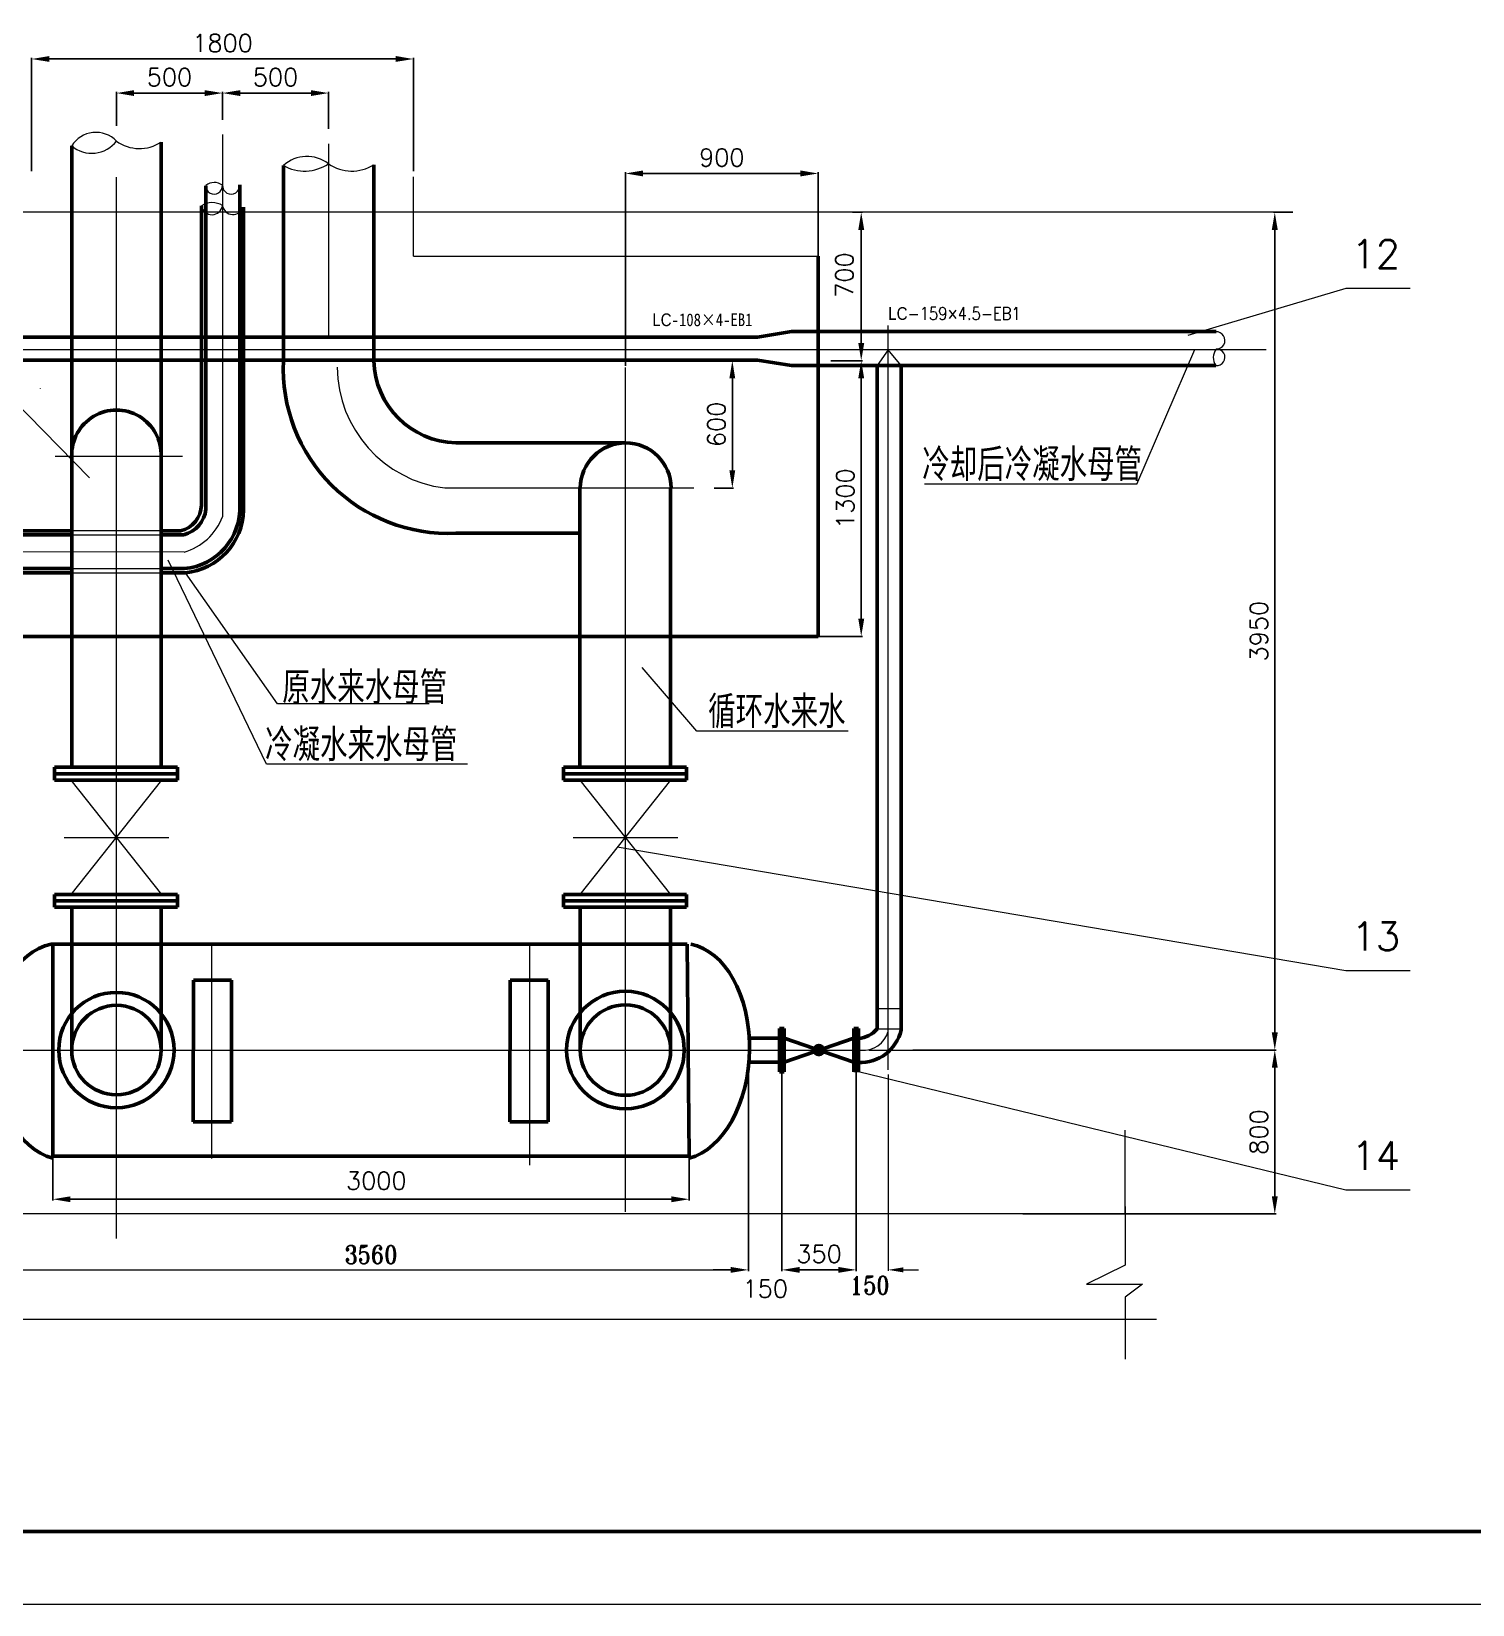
# Model space of a CAD drawing. Extents: x -13299 to -11289, y 2095 to 3220.
# Drawn here: x -12450.5 to -12246.7, y 2800.4 to 3022.9 of the extents above; entities that cross this region are included whole.
import ezdxf

# ---------------------------------------------------------------- set-up
doc = ezdxf.new("R2010")
doc.units = 0
doc.header["$LTSCALE"] = 10
doc.header["$MEASUREMENT"] = 0
doc.layers.get('Defpoints').update_dxf_attribs({"linetype": 'CONTINUOUS'})
for name, color, linetype, lineweight in [('1', 2, 'CONTINUOUS', 13), ('管道', 7, 'CONTINUOUS', 53), ('设备', 1, 'CONTINUOUS', 53)]:
    doc.layers.add(name, color=color, linetype=linetype, lineweight=lineweight)
doc.styles.add('HZTXT', font='txt', dxfattribs={"bigfont": 'HZTXT'})
doc.styles.get("Standard").update_dxf_attribs({"font": 'romant.shx', "width": 0.85, "bigfont": 'hztxt1.shx'})
doc.dimstyles.new('副本STANDARD', dxfattribs={"dimtxt": 2.5, "dimasz": 2.5, "dimexe": 0.18, "dimexo": 0.0625, "dimgap": 1, "dimtad": 1, "dimdec": 4, "dimzin": 0, "dimdsep": 46, "dimtxsty": 'HZTXT', "dimcen": 0.09, "dimclrt": 2, "dimadec": 0, "dimazin": 0, "dimtfac": 1, "dimtdec": 4, "dimtofl": 0, "dimtmove": 2, "dimatfit": 3, "dimfxl": 0, "dimtolj": 1, "dimtzin": 0, "dimarcsym": 0})

# ---------------------------------------------------------------- blocks, each defined once
blk = doc.blocks.new('*D93')
at = {"layer": '1', "color": 0, "lineweight": -2}
for p, q in [((-12438.49, 3009.56), (-12438.49, 3014.36)), ((-12435.99, 3014.18), (-12425.99, 3014.18)), ((-12423.49, 3013.65), (-12423.49, 3014.36))]:
    blk.add_line(p, q, dxfattribs=at)
at = {"layer": '1', "color": 0}
for points in [[(-12435.99, 3014.59), (-12435.99, 3013.76), (-12438.49, 3014.18)], [(-12425.99, 3014.59), (-12425.99, 3013.76), (-12423.49, 3014.18)]]:
    blk.add_solid(points, dxfattribs=at)
at = {"layer": 'Defpoints', "color": 0}
for p in [(-12423.49, 3014.18), (-12423.49, 3013.59), (-12438.49, 3009.5)]:
    blk.add_point(p, dxfattribs=at)
at = {"layer": '1', "color": 2, "insert": (-12430.99, 3016.43), "char_height": 2.5, "attachment_point": 5, "style": 'HZTXT'}
blk.add_mtext('\\A1;500', dxfattribs=at)
blk = doc.blocks.new('*D94')
at = {"layer": '1', "color": 0, "lineweight": -2}
for p, q in [((-12423.49, 3010.41), (-12423.49, 3014.36)), ((-12420.99, 3014.18), (-12410.99, 3014.18)), ((-12408.49, 3009.12), (-12408.49, 3014.36))]:
    blk.add_line(p, q, dxfattribs=at)
at = {"layer": '1', "color": 0}
for points in [[(-12420.99, 3014.59), (-12420.99, 3013.76), (-12423.49, 3014.18)], [(-12410.99, 3014.59), (-12410.99, 3013.76), (-12408.49, 3014.18)]]:
    blk.add_solid(points, dxfattribs=at)
at = {"layer": 'Defpoints', "color": 0}
for p in [(-12408.49, 3014.18), (-12423.49, 3010.35), (-12408.49, 3009.06)]:
    blk.add_point(p, dxfattribs=at)
at = {"layer": '1', "color": 2, "insert": (-12415.99, 3016.43), "char_height": 2.5, "attachment_point": 5, "style": 'HZTXT'}
blk.add_mtext('\\A1;500', dxfattribs=at)
blk = doc.blocks.new('*D97')
at = {"layer": '1', "color": 0, "lineweight": -2}
for p, q in [((-12272.1, 2997.32), (-12274.84, 2997.32)), ((-12274.66, 2881.32), (-12274.66, 2994.82)), ((-12278.49, 2878.82), (-12274.48, 2878.82))]:
    blk.add_line(p, q, dxfattribs=at)
at = {"layer": '1', "color": 0}
for points in [[(-12275.08, 2994.82), (-12274.24, 2994.82), (-12274.66, 2997.32)], [(-12275.08, 2881.32), (-12274.24, 2881.32), (-12274.66, 2878.82)]]:
    blk.add_solid(points, dxfattribs=at)
at = {"layer": 'Defpoints', "color": 0}
for p in [(-12274.66, 2997.32), (-12272.04, 2997.32), (-12278.55, 2878.82)]:
    blk.add_point(p, dxfattribs=at)
at = {"layer": '1', "color": 2, "insert": (-12276.91, 2938.07), "char_height": 2.5, "attachment_point": 5, "rotation": 90, "style": 'HZTXT'}
blk.add_mtext('\\A1;3950', dxfattribs=at)
blk = doc.blocks.new('*D196')
at = {"layer": '1', "color": 0, "lineweight": -2}
for p, q in [((-12334.38, 2997.32), (-12332.97, 2997.32)), ((-12333.15, 2978.82), (-12333.15, 2994.82)), ((-12333.21, 2976.32), (-12333.33, 2976.32))]:
    blk.add_line(p, q, dxfattribs=at)
at = {"layer": '1', "color": 0}
for points in [[(-12333.57, 2994.82), (-12332.73, 2994.82), (-12333.15, 2997.32)], [(-12333.57, 2978.82), (-12332.73, 2978.82), (-12333.15, 2976.32)]]:
    blk.add_solid(points, dxfattribs=at)
at = {"layer": 'Defpoints', "color": 0}
for p in [(-12334.44, 2997.32), (-12333.15, 2997.32), (-12333.15, 2976.32)]:
    blk.add_point(p, dxfattribs=at)
at = {"layer": '1', "color": 2, "insert": (-12335.52, 2988.44), "char_height": 2.5, "attachment_point": 5, "rotation": 90, "style": 'HZTXT'}
blk.add_mtext('\\A1;700', dxfattribs=at)
blk = doc.blocks.new('*D197')
at = {"layer": '1', "color": 0, "lineweight": -2}
for p, q in [((-12337.44, 2976.32), (-12332.97, 2976.32)), ((-12333.15, 2939.83), (-12333.15, 2973.82)), ((-12339.24, 2937.33), (-12332.97, 2937.33))]:
    blk.add_line(p, q, dxfattribs=at)
at = {"layer": '1', "color": 0}
for points in [[(-12333.57, 2973.82), (-12332.73, 2973.82), (-12333.15, 2976.32)], [(-12333.57, 2939.83), (-12332.73, 2939.83), (-12333.15, 2937.33)]]:
    blk.add_solid(points, dxfattribs=at)
at = {"layer": 'Defpoints', "color": 0}
for p in [(-12337.5, 2976.32), (-12333.15, 2976.32), (-12339.3, 2937.33)]:
    blk.add_point(p, dxfattribs=at)
at = {"layer": '1', "color": 2, "insert": (-12335.4, 2956.82), "char_height": 2.5, "attachment_point": 5, "rotation": 90, "style": 'HZTXT'}
blk.add_mtext('\\A1;1300', dxfattribs=at)
blk = doc.blocks.new('*D198')
at = {"layer": '1', "color": 0, "lineweight": -2}
for p, q in [((-12349.11, 2878.75), (-12349.11, 2847.55)), ((-12344.36, 2878.69), (-12344.36, 2847.55)), ((-12351.61, 2847.73), (-12354.11, 2847.73)), ((-12341.86, 2847.73), (-12339.36, 2847.73))]:
    blk.add_line(p, q, dxfattribs=at)
at = {"layer": '1', "color": 0}
for points in [[(-12351.61, 2848.14), (-12351.61, 2847.31), (-12349.11, 2847.73)], [(-12341.86, 2848.14), (-12341.86, 2847.31), (-12344.36, 2847.73)]]:
    blk.add_solid(points, dxfattribs=at)
at = {"layer": 'Defpoints', "color": 0}
for p in [(-12349.11, 2878.82), (-12344.36, 2878.75), (-12349.11, 2847.73)]:
    blk.add_point(p, dxfattribs=at)
at = {"layer": '1', "color": 2, "insert": (-12346.73, 2845.07), "char_height": 2.5, "attachment_point": 5, "style": 'HZTXT'}
blk.add_mtext('\\A1;150', dxfattribs=at)
blk = doc.blocks.new('*D199')
at = {"layer": '1', "color": 0, "lineweight": -2}
for p, q in [((-12344.36, 2875.68), (-12344.36, 2847.55)), ((-12333.87, 2875.7), (-12333.87, 2847.55)), ((-12341.86, 2847.73), (-12336.37, 2847.73))]:
    blk.add_line(p, q, dxfattribs=at)
at = {"layer": '1', "color": 0}
for points in [[(-12341.86, 2848.14), (-12341.86, 2847.31), (-12344.36, 2847.73)], [(-12336.37, 2848.14), (-12336.37, 2847.31), (-12333.87, 2847.73)]]:
    blk.add_solid(points, dxfattribs=at)
at = {"layer": 'Defpoints', "color": 0}
for p in [(-12344.36, 2875.74), (-12333.87, 2875.76), (-12333.87, 2847.73)]:
    blk.add_point(p, dxfattribs=at)
at = {"layer": '1', "color": 2, "insert": (-12339.11, 2849.98), "char_height": 2.5, "attachment_point": 5, "style": 'HZTXT'}
blk.add_mtext('\\A1;350', dxfattribs=at)
blk = doc.blocks.new('*D202')
at = {"layer": '1', "color": 0, "lineweight": -2}
for p, q in [((-12447.49, 2866.76), (-12447.49, 2857.54)), ((-12357.5, 2866.76), (-12357.5, 2857.54)), ((-12444.99, 2857.72), (-12360, 2857.72))]:
    blk.add_line(p, q, dxfattribs=at)
at = {"layer": '1', "color": 0}
for points in [[(-12444.99, 2858.13), (-12444.99, 2857.3), (-12447.49, 2857.72)], [(-12360, 2858.13), (-12360, 2857.3), (-12357.5, 2857.72)]]:
    blk.add_solid(points, dxfattribs=at)
at = {"layer": 'Defpoints', "color": 0}
for p in [(-12447.49, 2866.82), (-12357.5, 2866.82), (-12357.5, 2857.72)]:
    blk.add_point(p, dxfattribs=at)
at = {"layer": '1', "color": 2, "insert": (-12401.74, 2860.33), "char_height": 2.5, "attachment_point": 5, "style": 'HZTXT'}
blk.add_mtext('\\A1;3000', dxfattribs=at)
blk = doc.blocks.new('*D206')
at = {"layer": '1', "color": 0, "lineweight": -2}
for p, q in [((-12325.85, 2878.82), (-12274.48, 2878.82)), ((-12274.66, 2876.32), (-12274.66, 2858.15)), ((-12310.29, 2855.65), (-12274.48, 2855.65))]:
    blk.add_line(p, q, dxfattribs=at)
at = {"layer": '1', "color": 0}
for points in [[(-12275.08, 2876.32), (-12274.24, 2876.32), (-12274.66, 2878.82)], [(-12275.08, 2858.15), (-12274.24, 2858.15), (-12274.66, 2855.65)]]:
    blk.add_solid(points, dxfattribs=at)
at = {"layer": 'Defpoints', "color": 0}
for p in [(-12325.91, 2878.82), (-12310.35, 2855.65), (-12274.66, 2855.65)]:
    blk.add_point(p, dxfattribs=at)
at = {"layer": '1', "color": 2, "insert": (-12276.91, 2867.23), "char_height": 2.5, "attachment_point": 5, "rotation": 90, "style": 'HZTXT'}
blk.add_mtext('\\A1;800', dxfattribs=at)
blk = doc.blocks.new('*D210')
at = {"layer": '1', "color": 0, "lineweight": -2}
for p, q in [((-12450.48, 3003.12), (-12450.48, 3019.18)), ((-12447.98, 3019), (-12398.99, 3019)), ((-12396.49, 3003.12), (-12396.49, 3019.18))]:
    blk.add_line(p, q, dxfattribs=at)
at = {"layer": '1', "color": 0}
for points in [[(-12447.98, 3019.42), (-12447.98, 3018.59), (-12450.48, 3019)], [(-12398.99, 3019.42), (-12398.99, 3018.59), (-12396.49, 3019)]]:
    blk.add_solid(points, dxfattribs=at)
at = {"layer": 'Defpoints', "color": 0}
for p in [(-12396.49, 3019), (-12450.48, 3003.06), (-12396.49, 3003.06)]:
    blk.add_point(p, dxfattribs=at)
at = {"layer": '1', "color": 2, "insert": (-12423.48, 3021.25), "char_height": 2.5, "attachment_point": 5, "style": 'HZTXT'}
blk.add_mtext('\\A1;1800', dxfattribs=at)
blk = doc.blocks.new('*D211')
at = {"layer": '1', "color": 0, "lineweight": -2}
for p, q in [((-12366.5, 2975.61), (-12366.5, 3002.99)), ((-12364, 3002.81), (-12341.74, 3002.81)), ((-12339.24, 2976.69), (-12339.24, 3002.99))]:
    blk.add_line(p, q, dxfattribs=at)
at = {"layer": '1', "color": 0}
for points in [[(-12364, 3003.23), (-12364, 3002.39), (-12366.5, 3002.81)], [(-12341.74, 3003.23), (-12341.74, 3002.39), (-12339.24, 3002.81)]]:
    blk.add_solid(points, dxfattribs=at)
at = {"layer": 'Defpoints', "color": 0}
for p in [(-12339.24, 3002.81), (-12366.5, 2975.54), (-12339.24, 2976.63)]:
    blk.add_point(p, dxfattribs=at)
at = {"layer": '1', "color": 2, "insert": (-12352.87, 3005.06), "char_height": 2.5, "attachment_point": 5, "style": 'HZTXT'}
blk.add_mtext('\\A1;900', dxfattribs=at)
blk = doc.blocks.new('*D284')
at = {"layer": '1', "color": 0, "lineweight": -2}
for p, q in [((-12351.44, 2976.32), (-12351.56, 2976.32)), ((-12351.38, 2973.82), (-12351.38, 2960.82)), ((-12353.95, 2958.32), (-12351.2, 2958.32))]:
    blk.add_line(p, q, dxfattribs=at)
at = {"layer": '1', "color": 0}
for points in [[(-12351.8, 2973.82), (-12350.97, 2973.82), (-12351.38, 2976.32)], [(-12351.8, 2960.82), (-12350.97, 2960.82), (-12351.38, 2958.32)]]:
    blk.add_solid(points, dxfattribs=at)
at = {"layer": 'Defpoints', "color": 0}
for p in [(-12351.38, 2976.32), (-12354.02, 2958.32), (-12351.38, 2958.32)]:
    blk.add_point(p, dxfattribs=at)
at = {"layer": '1', "color": 2, "insert": (-12353.63, 2967.32), "char_height": 2.5, "attachment_point": 5, "rotation": 90, "style": 'HZTXT'}
blk.add_mtext('\\A1;600', dxfattribs=at)

msp = doc.modelspace()

# ---------------------------------------------------------------- hatches: boundary and pattern name
at = {"layer": '1'}
h = msp.add_hatch(color=256, dxfattribs=at)
edge = h.paths.add_edge_path()
edge.add_arc((-12339.1414, 2878.8182), 0.89801, 0, 360)

# ---------------------------------------------------------------- linework, layer by layer
for p, q in [((-12423.48827, 3008.33281), (-12423.48827, 2954.25761)), ((-12408.48827, 3007.00493), (-12408.48827, 2979.89036)), ((-12438.48941, 2852.16758), (-12438.48827, 3002.2714)), ((-12396.48827, 2991.12042), (-12396.48827, 3002.347)), ((-12274.66126, 2997.3171), (-12518.29737, 2997.3171)), ((-12396.48827, 2991.12042), (-12339.23659, 2991.12042)), ((-12264.62036, 2986.54563), (-12286.95939, 2979.8986)), ((-12255.53128, 2986.54563), (-12264.62036, 2986.54563)), ((-12466.36699, 2984.33799), (-12442.29465, 2959.75936)), ((-12405.46733, 2979.64025), (-12391.96958, 2979.64025)), ((-12329.34611, 2876.02863), (-12329.34611, 2981.30539)), ((-12466.97755, 2977.92987), (-12275.87443, 2977.92987)), ((-12329.34611, 2977.85889), (-12330.90512, 2975.64012)), ((-12327.50663, 2975.63985), (-12329.34611, 2977.85889)), ((-12294.16001, 2958.87463), (-12285.97425, 2977.92987)), ((-12366.50141, 2855.95853), (-12366.50141, 2975.35161)), ((-12447.14805, 2962.8206), (-12429.16284, 2962.8206)), ((-12392.03185, 2958.3206), (-12356.84827, 2958.3206)), ((-12294.16001, 2958.87463), (-12324.20738, 2958.87463)), ((-12432.15936, 2952.26958), (-12444.81945, 2952.26958)), ((-12444.81945, 2951.71693), (-12432.15936, 2951.70914)), ((-12428.93314, 2949.25983), (-12510.6502, 2949.3206)), ((-12444.81945, 2946.91763), (-12432.15936, 2946.91604)), ((-12444.81945, 2946.32297), (-12432.15936, 2946.32297)), ((-12417.25693, 2919.24824), (-12431.15988, 2948.0933)), ((-12415.69158, 2927.77166), (-12428.73092, 2946.32205)), ((-12356.41258, 2923.91654), (-12364.14787, 2932.94575)), ((-12394.26053, 2927.77166), (-12415.69158, 2927.77166)), ((-12334.98153, 2923.91654), (-12356.41258, 2923.91654)), ((-12388.85398, 2919.24824), (-12417.25693, 2919.24824)), ((-12432.09793, 2917.01424), (-12444.93943, 2900.81424)), ((-12444.93943, 2917.01424), (-12432.09941, 2900.81424)), ((-12372.95143, 2917.01424), (-12360.11141, 2900.81424)), ((-12360.10993, 2917.01424), (-12372.95143, 2900.81424)), ((-12445.90032, 2908.86773), (-12431.06478, 2908.86773)), ((-12373.91232, 2908.86773), (-12359.07678, 2908.86773)), ((-12264.62036, 2890.03169), (-12367.65348, 2907.49778)), ((-12424.99166, 2863.50477), (-12424.99166, 2893.53626)), ((-12379.99916, 2862.5477), (-12379.99916, 2893.80631)), ((-12255.53128, 2890.03169), (-12264.62036, 2890.03169)), ((-12330.91838, 2884.70862), (-12327.5193, 2884.70862)), ((-12330.91871, 2881.80154), (-12327.51962, 2881.80154)), ((-12472.90842, 2878.8171), (-12333.1862, 2878.8171)), ((-12349.11328, 2878.76354), (-12349.11328, 2847.57356)), ((-12332.08271, 2878.8171), (-12306.93067, 2878.8171)), ((-12333.87026, 2875.74624), (-12334.19914, 2875.74624)), ((-12333.52823, 2875.74624), (-12334.19914, 2875.74624)), ((-12333.87026, 2875.37345), (-12333.87026, 2847.57356)), ((-12264.62036, 2859.00698), (-12333.52823, 2875.74624)), ((-12329.33883, 2875.37345), (-12329.33883, 2847.57356)), ((-12295.81987, 2855.64695), (-12295.81987, 2867.50593)), ((-12447.48791, 2863.8196), (-12427.65826, 2863.8196)), ((-12427.65826, 2863.8196), (-12382.76824, 2863.8196)), ((-12255.53128, 2859.00698), (-12264.62036, 2859.00698)), ((-12291.36585, 2855.64695), (-12484.03297, 2855.64695)), ((-12295.81987, 2856.67408), (-12295.81987, 2848.39155)), ((-12295.81987, 2848.39155), (-12301.305, 2845.71191)), ((-12453.73503, 2847.72782), (-12351.25578, 2847.72782)), ((-12336.01276, 2847.72782), (-12338.15526, 2847.72782)), ((-12327.19633, 2847.72782), (-12325.05383, 2847.72782)), ((-12301.305, 2845.71191), (-12293.38204, 2845.71191)), ((-12293.38204, 2845.71191), (-12295.81987, 2843.88489)), ((-12295.81987, 2843.88489), (-12295.81987, 2835.11516)), ((-12291.36585, 2840.71043), (-12485.94904, 2840.71043)), ((-12023.26187, 2800.39324), (-12617.26187, 2800.39324))]:
    msp.add_line(p, q, dxfattribs=at)
for centre, radius, start, end in [((-12441.38313, 3004.58206), 4.03857, 44.2088014, 148.3069991), ((-12441.98125, 3010.03655), 4.37751, 229.5820129, 322.9337876), ((-12435.22121, 3011.88619), 5.55131, 233.9479225, 303.473785), ((-12411.53816, 3000.20857), 5.01214, 52.5187002, 131.789988), ((-12411.87641, 3009.20008), 6.05151, 240.2609486, 304.0477395), ((-12405.18676, 3008.89322), 5.74963, 234.9555389, 302.4908103), ((-12424.66562, 3001.06349), 1.17937, 178.8494235, 3.3526477), ((-12424.63934, 2999.69642), 1.84043, 51.2855949, 130.9164763), ((-12422.26563, 3001.10707), 1.2229, 178.810351, 3.8280783), ((-12424.94002, 2995.96631), 2.71427, 57.6655247, 124.0801555), ((-12424.97844, 2998.48821), 1.5076, 190.4634792, 351.2822009), ((-12421.97068, 2998.53288), 1.54197, 190.2044962, 340.9176969), ((-12282.94334, 2979.19288), 1.23486, 269.3931098, 93.2186985), ((-12281.39975, 2976.7647), 1.96148, 142.5252922, 215.1202494), ((-12282.87389, 2976.79499), 1.16602, 263.5866531, 94.0588885), ((-12389.91972, 2975.54948), 17.35786, 180.5252548, 263.0108389), ((-12431.10318, 2957.08887), 8.12422, 285.4921825, 339.6045884), ((-12332.81981, 2882.39819), 3.59978, 264.1582355, 344.791254)]:
    msp.add_arc(centre, radius, start, end, dxfattribs=at)
msp.add_open_spline([(-12449.23459, 2972.36271), (-12449.23459, 2972.36609), (-12449.23461, 2972.36939), (-12449.23464, 2972.37259)], degree=3, dxfattribs=at)
for points in [[(-12351.25578, 2848.08491), (-12351.25578, 2847.37074), (-12349.11328, 2847.72782)], [(-12336.01276, 2848.08491), (-12336.01276, 2847.37074), (-12333.87026, 2847.72782)], [(-12327.19633, 2848.08491), (-12327.19633, 2847.37074), (-12329.33883, 2847.72782)]]:
    msp.add_solid(points, dxfattribs=at)
at = {"layer": '管道'}
for p, q in [((-12444.81945, 2918.81424), (-12444.81945, 3006.70379)), ((-12432.15936, 2918.81424), (-12432.15936, 3007.25563)), ((-12414.87827, 3003.94558), (-12414.87827, 2976.3206)), ((-12402.09827, 3004.04354), (-12402.09827, 2976.3206)), ((-12425.84468, 3001.03639), (-12425.84468, 2955.32711)), ((-12421.04546, 3001.18872), (-12421.04546, 2955.89335)), ((-12426.46097, 2955.90579), (-12426.46097, 2998.21441)), ((-12420.51344, 2998.02877), (-12420.51344, 2955.21144)), ((-12339.23659, 2991.12042), (-12339.23659, 2937.3271)), ((-12454.9061, 2979.6459), (-12347.8327, 2979.63755)), ((-12347.8327, 2979.63755), (-12343.0327, 2980.44051)), ((-12343.0327, 2980.44051), (-12282.93811, 2980.43582)), ((-12347.8327, 2976.39755), (-12517.47331, 2976.3206)), ((-12455.28991, 2976.40621), (-12347.8327, 2976.39755)), ((-12347.8327, 2976.39755), (-12343.0327, 2975.6411)), ((-12343.0327, 2975.6411), (-12283.00414, 2975.63627)), ((-12330.91868, 2881.80154), (-12330.90512, 2975.64012)), ((-12327.51966, 2881.6277), (-12327.50663, 2975.63985)), ((-12390.48483, 2964.70995), (-12366.43211, 2964.71117)), ((-12372.95143, 2918.81424), (-12372.95143, 2958.3206)), ((-12360.10993, 2918.81424), (-12360.10993, 2958.3206)), ((-12444.81945, 2951.71693), (-12481.39999, 2951.71693)), ((-12455.98192, 2952.26958), (-12444.81945, 2952.26958)), ((-12432.15936, 2952.26958), (-12429.44309, 2952.26958)), ((-12428.97617, 2951.70914), (-12432.15936, 2951.70914)), ((-12390.49782, 2951.92884), (-12372.95143, 2951.93148)), ((-12444.81945, 2946.91763), (-12481.39999, 2946.96403)), ((-12444.81945, 2946.32297), (-12453.10364, 2946.3286)), ((-12432.15936, 2946.91604), (-12428.90267, 2946.91559)), ((-12428.73092, 2946.32205), (-12432.15936, 2946.32205)), ((-12339.23659, 2937.3271), (-12517.63419, 2937.3271)), ((-12438.54943, 2918.81424), (-12447.26441, 2918.81424)), ((-12447.26441, 2918.81424), (-12447.26441, 2917.01424)), ((-12447.26441, 2917.91424), (-12438.54943, 2917.91424)), ((-12447.26441, 2917.01424), (-12438.54943, 2917.01424)), ((-12438.54943, 2918.81424), (-12429.83445, 2918.81424)), ((-12429.83445, 2917.91424), (-12438.54943, 2917.91424)), ((-12429.83445, 2917.01424), (-12438.54943, 2917.01424)), ((-12429.83445, 2918.81424), (-12429.83445, 2917.01424)), ((-12375.27641, 2918.81424), (-12375.27641, 2917.01424)), ((-12366.56143, 2918.81424), (-12375.27641, 2918.81424)), ((-12375.27641, 2917.91424), (-12366.56143, 2917.91424)), ((-12375.27641, 2917.01424), (-12366.56143, 2917.01424)), ((-12366.56143, 2918.81424), (-12357.84645, 2918.81424)), ((-12357.84645, 2917.91424), (-12366.56143, 2917.91424)), ((-12357.84645, 2917.01424), (-12366.56143, 2917.01424)), ((-12357.84645, 2918.81424), (-12357.84645, 2917.01424)), ((-12447.26441, 2900.81424), (-12447.26441, 2899.01424)), ((-12438.54943, 2900.81424), (-12447.26441, 2900.81424)), ((-12447.26441, 2899.91424), (-12438.54943, 2899.91424)), ((-12438.54943, 2900.81424), (-12429.83445, 2900.81424)), ((-12429.83445, 2899.91424), (-12438.54943, 2899.91424)), ((-12429.83445, 2900.81424), (-12429.83445, 2899.01424)), ((-12366.56143, 2900.81424), (-12375.27641, 2900.81424)), ((-12375.27641, 2900.81424), (-12375.27641, 2899.01424)), ((-12375.27641, 2899.91424), (-12366.56143, 2899.91424)), ((-12366.56143, 2900.81424), (-12357.84645, 2900.81424)), ((-12357.84645, 2899.91424), (-12366.56143, 2899.91424)), ((-12357.84645, 2900.81424), (-12357.84645, 2899.01424)), ((-12447.26441, 2899.01424), (-12438.54943, 2899.01424)), ((-12444.81945, 2899.01424), (-12444.81945, 2878.8171)), ((-12429.83445, 2899.01424), (-12438.54943, 2899.01424)), ((-12432.15936, 2899.01424), (-12432.15936, 2878.8171)), ((-12375.27641, 2899.01424), (-12366.56143, 2899.01424)), ((-12372.89148, 2899.01424), (-12372.89148, 2878.8171)), ((-12357.84645, 2899.01424), (-12366.56143, 2899.01424)), ((-12360.11133, 2899.01424), (-12360.11133, 2878.8171)), ((-12427.59032, 2888.69337), (-12427.65826, 2868.67365)), ((-12427.59032, 2888.69337), (-12422.22257, 2888.69337)), ((-12422.22257, 2888.69337), (-12422.22257, 2868.67365)), ((-12382.79838, 2888.69337), (-12382.86632, 2868.67365)), ((-12382.79838, 2888.69337), (-12377.43063, 2888.69337)), ((-12377.43063, 2888.69337), (-12377.43063, 2868.67365)), ((-12344.69739, 2881.86855), (-12344.02648, 2881.86855)), ((-12344.69739, 2878.80648), (-12344.69739, 2881.86855)), ((-12344.35536, 2881.86855), (-12344.35536, 2878.86426)), ((-12344.02648, 2881.86855), (-12344.02648, 2878.80648)), ((-12334.19914, 2881.87038), (-12334.19914, 2878.80831)), ((-12333.52823, 2881.87038), (-12334.19914, 2881.87038)), ((-12333.87026, 2881.87038), (-12333.87026, 2878.86609)), ((-12333.52823, 2878.80831), (-12333.52823, 2881.87038)), ((-12349.25783, 2880.50601), (-12344.69739, 2880.50601)), ((-12334.19914, 2880.50784), (-12344.02648, 2877.10879)), ((-12344.02648, 2880.50784), (-12334.19914, 2877.10879)), ((-12349.25783, 2877.10696), (-12344.69739, 2877.10696)), ((-12344.69739, 2878.80648), (-12344.69739, 2875.74442)), ((-12344.35536, 2875.74442), (-12344.35536, 2878.74871)), ((-12344.02648, 2875.74442), (-12344.02648, 2878.80648)), ((-12334.19914, 2875.74624), (-12334.19914, 2878.80831)), ((-12333.87026, 2875.74624), (-12333.87026, 2878.75054)), ((-12333.52823, 2878.80831), (-12333.52823, 2875.74624)), ((-12344.69739, 2875.74442), (-12344.02648, 2875.74442)), ((-12427.65826, 2868.67365), (-12422.22257, 2868.67365)), ((-12382.86632, 2868.67365), (-12377.43063, 2868.67365))]:
    msp.add_line(p, q, dxfattribs=at)
for centre, radius in [((-12438.48941, 2878.8171), 8.16235), ((-12366.50141, 2878.8171), 8.31249), ((-12438.48941, 2878.8171), 6.33005), ((-12366.50141, 2878.8171), 6.39007)]:
    msp.add_circle(centre, radius, dxfattribs=at)
for centre, radius, start, end in [((-12391.57271, 2975.2349), 23.33083, 177.3327652, 272.6641313), ((-12390.18709, 2976.6212), 11.91497, 181.445648, 268.5515684), ((-12438.48941, 2963.00575), 6.33276, 358.3246592, 181.6753408), ((-12366.46138, 2958.29041), 6.42082, 0.2694485, 179.7305515), ((-12430.28232, 2955.99879), 3.82248, 282.6825763, 358.6058475), ((-12429.98266, 2955.7445), 4.15898, 284.0049166, 354.2402496), ((-12429.64621, 2955.49346), 8.61004, 274.9541076, 2.6620235), ((-12429.65386, 2955.4181), 9.14276, 275.7937474, 358.7047949), ((-12333.7781, 2884.18371), 3.7217, 273.8497226, 320.2026353), ((-12333.24831, 2882.94222), 5.87753, 267.2701849, 347.0764638)]:
    msp.add_arc(centre, radius, start, end, dxfattribs=at)
at = {"layer": '设备'}
for p, q in [((-12447.73951, 2893.80028), (-12357.75451, 2893.80028)), ((-12447.48791, 2893.80028), (-12447.48791, 2863.8196)), ((-12357.75451, 2893.80028), (-12357.50291, 2863.8196)), ((-12447.48791, 2863.8196), (-12357.50291, 2863.8196)), ((-12592.71302, 2810.72142), (-12031.06994, 2810.72142))]:
    msp.add_line(p, q, dxfattribs=at)
msp.add_ellipse((-12446.17917, 2878.61406), major_axis=(-0.58003, 15.2998), ratio=0.64426924, start_param=0.099911399, end_param=2.949886268, dxfattribs=at)
at = {"layer": '设备', "extrusion": (0, 0, -1)}
msp.add_ellipse((-12358.81164, 2878.61406), major_axis=(0.58003, 15.2998), ratio=0.64426924, start_param=0.099911399, end_param=2.949886268, dxfattribs=at)

# ---------------------------------------------------------------- texts
at = {"layer": '1', "style": 'HZTXT'}
for s, p in [('12', (-12263.80465, 2989.42262)), ('13', (-12263.80465, 2892.90869)), ('14', (-12263.80465, 2861.88398))]:
    msp.add_text(s, height=4, dxfattribs=at).set_placement(p)
at = {"layer": '1'}
for s, insert, char_height, attachment_point in [('{\\fArial|b0|i0|c0|p32;LC}-159×4.5-EB1', (-12329.32847, 2983.90083), 1.8, 1), ('{\\fArial|b0|i0|c0|p32;LC\\fFangSong_GB2312|b0|i0|c134|p49;-108×4-EB1}', (-12362.7057, 2983.01264), 1.8, 1), ('3560', (-12402.49541, 2849.87032), 2.571, 5), ('\\A1;150', (-12331.9482, 2845.54771), 2.571, 5)]:
    msp.add_mtext(s, dxfattribs=dict(at, insert=insert, char_height=char_height, attachment_point=attachment_point))
at = {"layer": '1', "char_height": 4.572952, "attachment_point": 1}
for s, insert, width in [('冷却后冷凝水母管', (-12324.52504, 2963.88609), 30.667917), ('原水来水母管', (-12415.03701, 2932.34461), 3.775397772187716e-13), ('循环水来水', (-12354.80769, 2928.928), 3.775397772187716e-13), ('冷凝水来水母管', (-12417.46786, 2924.25969), 40.4282567)]:
    msp.add_mtext(s, dxfattribs=dict(at, insert=insert, width=width))

# ---------------------------------------------------------------- dimensions: what is measured, and where the dimension line sits
at = {"layer": '1'}
for base, p1, p2, text, picture, middle in [((-12396.48827, 3019.00413), (-12450.47927, 3003.06196), (-12396.48827, 3003.06196), '1800', '*D210', (-12423.48377, 3021.25413)), ((-12423.48827, 3014.17626), (-12438.48827, 3009.49773), (-12423.48827, 3013.58987), '500', '*D93', (-12430.98827, 3016.42626)), ((-12408.48827, 3014.17626), (-12423.48827, 3010.34874), (-12408.48827, 3009.06191), '500', '*D94', (-12415.98827, 3016.42626)), ((-12339.23659, 3002.81071), (-12366.50141, 2975.54396), (-12339.23659, 2976.6309), '900', '*D211', (-12352.869, 3005.06071))]:
    dim = msp.add_linear_dim(base=base, p1=p1, p2=p2, text=text, dimstyle='副本STANDARD', dxfattribs=at)
    dim.commit()
    dim.dimension.update_dxf_attribs({"geometry": picture, "text_midpoint": middle})
for base, p1, p2, angle, text, picture, middle in [((-12333.15105, 2997.3171), (-12333.15105, 2976.3206), (-12334.44006, 2997.3171), 90, '700', '*D196', (-12335.51719, 2988.43885)), ((-12349.11328, 2847.72782), (-12344.35536, 2878.74871), (-12349.11328, 2878.8171), 180, '150', '*D198', (-12346.73432, 2845.06885))]:
    dim = msp.add_linear_dim(base=base, p1=p1, p2=p2, angle=angle, text=text, dimstyle='副本STANDARD', dxfattribs=at)
    dim.commit()
    dim.dimension.update_dxf_attribs({"geometry": picture, "text_midpoint": middle, "dimtype": 160})
for base, p1, p2, angle, text, picture, middle in [((-12274.66126, 2997.3171), (-12278.55011, 2878.8171), (-12272.03672, 2997.3171), 90, '3950', '*D97', (-12276.91126, 2938.0671)), ((-12351.38232, 2958.3206), (-12351.38232, 2976.3206), (-12354.01525, 2958.3206), 90, '600', '*D284', (-12353.63232, 2967.3206)), ((-12333.15105, 2976.3206), (-12339.29909, 2937.3271), (-12337.49851, 2976.3206), 90, '1300', '*D197', (-12335.40105, 2956.82385)), ((-12274.66126, 2855.64695), (-12325.91356, 2878.8171), (-12310.34874, 2855.64695), 90, '800', '*D206', (-12276.91126, 2867.23203)), ((-12333.87026, 2847.72782), (-12344.35536, 2875.74442), (-12333.87026, 2875.7583), 180, '350', '*D199', (-12339.11281, 2849.97782))]:
    dim = msp.add_linear_dim(base=base, p1=p1, p2=p2, angle=angle, text=text, dimstyle='副本STANDARD', dxfattribs=at)
    dim.commit()
    dim.dimension.update_dxf_attribs({"geometry": picture, "text_midpoint": middle})
dim = msp.add_linear_dim(base=(-12357.50291, 2857.71624), p1=(-12447.48791, 2866.8191), p2=(-12357.50291, 2866.8191), text='3000', dimstyle='副本STANDARD', dxfattribs=at)
dim.commit()
dim.dimension.update_dxf_attribs({"geometry": '*D202', "text_midpoint": (-12401.74432, 2860.32536), "dimtype": 160})

doc.saveas('drawing.dxf')
